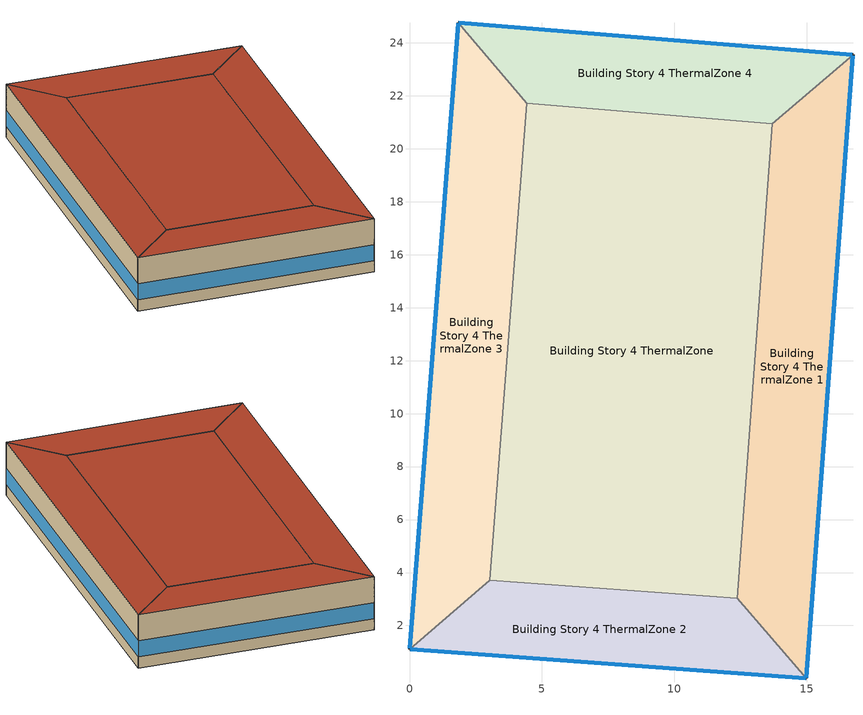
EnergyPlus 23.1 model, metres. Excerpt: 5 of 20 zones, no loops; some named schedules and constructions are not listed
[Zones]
Building Story 4 ThermalZone
 floor adiabatic (Typical Interior Ceiling): 13.71,20.95 12.38,3.03 3.03,3.72 4.44,21.72 z10.8
 wall adiabatic (Typical Interior Wall): 12.38,3.03 13.71,20.95 4.44,21.72 3.03,3.72 12.38,3.03 z10.8:14.4
 roof outside (Typical IEAD Roof - Highly Reflective R-25.64): 4.44,21.72 3.03,3.72 12.38,3.03 13.71,20.95 z14.4
Building Story 4 ThermalZone 1
 floor adiabatic (Typical Interior Ceiling): 16.75,23.54 14.99,0 12.38,3.03 13.71,20.95 z10.8
 wall outside (Typical Insulated Steel Framed Exterior Wall R-12.99): 14.99,0 16.75,23.54 z10.8:14.4
 wall adiabatic (Typical Interior Wall): 16.75,23.54 13.71,20.95 12.38,3.03 14.99,0 z10.8:14.4
 window (U 0.55 SHGC 0.25): 14.99,0.03 16.74,23.52 z11.56:12.64
 roof outside (Typical IEAD Roof - Highly Reflective R-25.64): 13.71,20.95 12.38,3.03 14.99,0 16.75,23.54 z14.4
Building Story 4 ThermalZone 2
 floor adiabatic (Typical Interior Floor): 14.99,0 0,1.11 3.03,3.72 12.38,3.03 z10.8
 wall outside (Typical Insulated Steel Framed Exterior Wall R-12.99): 0,1.11 14.99,0 z10.8:14.4
 wall adiabatic (Typical Interior Wall): 14.99,0 12.38,3.03 3.03,3.72 0,1.11 z10.8:14.4
 window (U 0.55 SHGC 0.25): 0.03,1.11 14.96,0 z11.56:12.65
 roof outside (Typical IEAD Roof - Highly Reflective R-25.64): 12.38,3.03 3.03,3.72 0,1.11 14.99,0 z14.4
Building Story 4 ThermalZone 3
 floor adiabatic (Typical Interior Floor): 0,1.11 1.84,24.77 4.44,21.72 3.03,3.72 z10.8
 wall outside (Typical Insulated Steel Framed Exterior Wall R-12.99): 1.84,24.77 0,1.11 z10.8:14.4
 wall adiabatic (Typical Interior Wall): 0,1.11 3.03,3.72 4.44,21.72 1.84,24.77 z10.8:14.4
 window (U 0.55 SHGC 0.25): 1.84,24.74 0,1.14 z11.56:12.64
 roof outside (Typical IEAD Roof - Highly Reflective R-25.64): 3.03,3.72 4.44,21.72 1.84,24.77 0,1.11 z14.4
Building Story 4 ThermalZone 4
 floor adiabatic (Typical Interior Floor): 1.84,24.77 16.75,23.54 13.71,20.95 4.44,21.72 z10.8
 wall outside (Typical Insulated Steel Framed Exterior Wall R-12.99): 16.75,23.54 1.84,24.77 z10.8:14.4
 wall adiabatic (Typical Interior Wall): 1.84,24.77 4.44,21.72 13.71,20.95 16.75,23.54 z10.8:14.4
 window (U 0.55 SHGC 0.25): 16.72,23.55 1.87,24.76 z11.56:12.65
 roof outside (Typical IEAD Roof - Highly Reflective R-25.64): 4.44,21.72 13.71,20.95 16.75,23.54 1.84,24.77 z14.4
[Schedule:Week:Daily]
SchoolSecondary BLDG_OCC_SCH_Offices Week Rule - Jan4-Jun27: SchoolSecondary BLDG_OCC_SCH_Offices Wknd Day, SchoolSecondary BLDG_OCC_SCH_Offices Wkdy|SmrDsn Day, SchoolSecondary BLDG_OCC_SCH_Offices Wkdy|SmrDsn Day, SchoolSecondary BLDG_OCC_SCH_Offices Wkdy|SmrDsn Day, SchoolSecondary BLDG_OCC_SCH_Offices Wkdy|SmrDsn Day, SchoolSecondary BLDG_OCC_SCH_Offices Wkdy|SmrDsn Day, SchoolSecondary BLDG_OCC_SCH_Offices Wknd Day, SchoolSecondary BLDG_OCC_SCH_Offices Default, SchoolSecondary BLDG_OCC_SCH_Offices Summer Design Day, SchoolSecondary BLDG_OCC_SCH_Offices Winter Design Day, SchoolSecondary BLDG_OCC_SCH_Offices Default, SchoolSecondary BLDG_OCC_SCH_Offices Default
SchoolSecondary BLDG_OCC_SCH_Offices Week Rule - Jun28-Jul4: SchoolSecondary BLDG_OCC_SCH_Offices Wknd Day, SchoolSecondary BLDG_OCC_SCH_Offices Wkdy|SmrDsn Day, SchoolSecondary BLDG_OCC_SCH_Offices Wkdy|SmrDsn Day, SchoolSecondary BLDG_OCC_SCH_Offices Wkdy|SmrDsn Day 1, SchoolSecondary BLDG_OCC_SCH_Offices Wkdy|SmrDsn Day 1, SchoolSecondary BLDG_OCC_SCH_Offices Wkdy|SmrDsn Day 1, SchoolSecondary BLDG_OCC_SCH_Offices Wknd Day 1, SchoolSecondary BLDG_OCC_SCH_Offices Default, SchoolSecondary BLDG_OCC_SCH_Offices Summer Design Day, SchoolSecondary BLDG_OCC_SCH_Offices Winter Design Day, SchoolSecondary BLDG_OCC_SCH_Offices Default, SchoolSecondary BLDG_OCC_SCH_Offices Default
SchoolSecondary BLDG_OCC_SCH_Offices Week Rule - Jul5-Aug29: SchoolSecondary BLDG_OCC_SCH_Offices Wknd Day 1, SchoolSecondary BLDG_OCC_SCH_Offices Wkdy|SmrDsn Day 1, SchoolSecondary BLDG_OCC_SCH_Offices Wkdy|SmrDsn Day 1, SchoolSecondary BLDG_OCC_SCH_Offices Wkdy|SmrDsn Day 1, SchoolSecondary BLDG_OCC_SCH_Offices Wkdy|SmrDsn Day 1, SchoolSecondary BLDG_OCC_SCH_Offices Wkdy|SmrDsn Day 1, SchoolSecondary BLDG_OCC_SCH_Offices Wknd Day 1, SchoolSecondary BLDG_OCC_SCH_Offices Default, SchoolSecondary BLDG_OCC_SCH_Offices Summer Design Day, SchoolSecondary BLDG_OCC_SCH_Offices Winter Design Day, SchoolSecondary BLDG_OCC_SCH_Offices Default, SchoolSecondary BLDG_OCC_SCH_Offices Default
SchoolSecondary BLDG_OCC_SCH_Offices Week Rule - Aug30-Sep5: SchoolSecondary BLDG_OCC_SCH_Offices Wknd Day 1, SchoolSecondary BLDG_OCC_SCH_Offices Wkdy|SmrDsn Day 1, SchoolSecondary BLDG_OCC_SCH_Offices Wkdy|SmrDsn Day 2, SchoolSecondary BLDG_OCC_SCH_Offices Wkdy|SmrDsn Day 2, SchoolSecondary BLDG_OCC_SCH_Offices Wkdy|SmrDsn Day 2, SchoolSecondary BLDG_OCC_SCH_Offices Wkdy|SmrDsn Day 2, SchoolSecondary BLDG_OCC_SCH_Offices Default, SchoolSecondary BLDG_OCC_SCH_Offices Default, SchoolSecondary BLDG_OCC_SCH_Offices Summer Design Day, SchoolSecondary BLDG_OCC_SCH_Offices Winter Design Day, SchoolSecondary BLDG_OCC_SCH_Offices Default, SchoolSecondary BLDG_OCC_SCH_Offices Default
SchoolSecondary BLDG_OCC_SCH_Offices Week Rule - Sep6-Dec31: SchoolSecondary BLDG_OCC_SCH_Offices Default, SchoolSecondary BLDG_OCC_SCH_Offices Wkdy|SmrDsn Day 2, SchoolSecondary BLDG_OCC_SCH_Offices Wkdy|SmrDsn Day 2, SchoolSecondary BLDG_OCC_SCH_Offices Wkdy|SmrDsn Day 2, SchoolSecondary BLDG_OCC_SCH_Offices Wkdy|SmrDsn Day 2, SchoolSecondary BLDG_OCC_SCH_Offices Wkdy|SmrDsn Day 2, SchoolSecondary BLDG_OCC_SCH_Offices Default, SchoolSecondary BLDG_OCC_SCH_Offices Default, SchoolSecondary BLDG_OCC_SCH_Offices Summer Design Day, SchoolSecondary BLDG_OCC_SCH_Offices Winter Design Day, SchoolSecondary BLDG_OCC_SCH_Offices Default, SchoolSecondary BLDG_OCC_SCH_Offices Default
Elevator Schedule 3 Week Rule - Jan1-Jan3: 66 space(s) Occ Sch Thursday 19, 66 space(s) Occ Sch Thursday 19, 66 space(s) Occ Sch Thursday 19, 66 space(s) Occ Sch Thursday 19, 66 space(s) Occ Sch Thursday 19, 66 space(s) Occ Sch Friday 19, 66 space(s) Occ Sch Saturday 3, 66 space(s) Occ Sch Default 3, 66 space(s) Occ Sch Summer Design Day 3, 66 space(s) Occ Sch Winter Design Day 3, 66 space(s) Occ Sch Default 3, 66 space(s) Occ Sch Default 3
Elevator Schedule 3 Week Rule - Jan4-Jun13: 66 space(s) Occ Sch Sunday 3, 66 space(s) Occ Sch Default 3, 66 space(s) Occ Sch Tuesday 19, 66 space(s) Occ Sch Wednesday 19, 66 space(s) Occ Sch Thursday 19, 66 space(s) Occ Sch Friday 19, 66 space(s) Occ Sch Saturday 3, 66 space(s) Occ Sch Default 3, 66 space(s) Occ Sch Summer Design Day 3, 66 space(s) Occ Sch Winter Design Day 3, 66 space(s) Occ Sch Default 3, 66 space(s) Occ Sch Default 3
Elevator Schedule 3 Week Rule - Jun14-Jun20: 66 space(s) Occ Sch Sunday 3, 66 space(s) Occ Sch Default 3, 66 space(s) Occ Sch Tuesday 18, 66 space(s) Occ Sch Wednesday 18, 66 space(s) Occ Sch Thursday 18, 66 space(s) Occ Sch Friday 18, 66 space(s) Occ Sch Saturday 3, 66 space(s) Occ Sch Default 3, 66 space(s) Occ Sch Summer Design Day 3, 66 space(s) Occ Sch Winter Design Day 3, 66 space(s) Occ Sch Default 3, 66 space(s) Occ Sch Default 3
Elevator Schedule 3 Week Rule - Jun21-Jun27: 66 space(s) Occ Sch Sunday 3, 66 space(s) Occ Sch Monday 16, 66 space(s) Occ Sch Tuesday 18, 66 space(s) Occ Sch Wednesday 18, 66 space(s) Occ Sch Thursday 18, 66 space(s) Occ Sch Friday 18, 66 space(s) Occ Sch Saturday 3, 66 space(s) Occ Sch Default 3, 66 space(s) Occ Sch Summer Design Day 3, 66 space(s) Occ Sch Winter Design Day 3, 66 space(s) Occ Sch Default 3, 66 space(s) Occ Sch Default 3
Elevator Schedule 3 Week Rule - Jun28-Jul4: 66 space(s) Occ Sch Sunday 3, 66 space(s) Occ Sch Monday 16, 66 space(s) Occ Sch Tuesday 18, 66 space(s) Occ Sch Wednesday 17, 66 space(s) Occ Sch Thursday 17, 66 space(s) Occ Sch Friday 17, 66 space(s) Occ Sch Saturday 3, 66 space(s) Occ Sch Default 3, 66 space(s) Occ Sch Summer Design Day 3, 66 space(s) Occ Sch Winter Design Day 3, 66 space(s) Occ Sch Default 3, 66 space(s) Occ Sch Default 3
Elevator Schedule 3 Week Rule - Jul5-Aug29: 66 space(s) Occ Sch Sunday 3, 66 space(s) Occ Sch Monday 15, 66 space(s) Occ Sch Tuesday 17, 66 space(s) Occ Sch Wednesday 17, 66 space(s) Occ Sch Thursday 17, 66 space(s) Occ Sch Friday 17, 66 space(s) Occ Sch Saturday 3, 66 space(s) Occ Sch Default 3, 66 space(s) Occ Sch Summer Design Day 3, 66 space(s) Occ Sch Winter Design Day 3, 66 space(s) Occ Sch Default 3, 66 space(s) Occ Sch Default 3
Elevator Schedule 3 Week Rule - Aug30-Sep5: 66 space(s) Occ Sch Sunday 3, 66 space(s) Occ Sch Monday 15, 66 space(s) Occ Sch Tuesday 16, 66 space(s) Occ Sch Wednesday 16, 66 space(s) Occ Sch Thursday 16, 66 space(s) Occ Sch Friday 16, 66 space(s) Occ Sch Saturday 3, 66 space(s) Occ Sch Default 3, 66 space(s) Occ Sch Summer Design Day 3, 66 space(s) Occ Sch Winter Design Day 3, 66 space(s) Occ Sch Default 3, 66 space(s) Occ Sch Default 3
Elevator Schedule 3 Week Rule - Sep6-Sep12: 66 space(s) Occ Sch Sunday 3, 66 space(s) Occ Sch Monday 14, 66 space(s) Occ Sch Tuesday 16, 66 space(s) Occ Sch Wednesday 16, 66 space(s) Occ Sch Thursday 16, 66 space(s) Occ Sch Friday 16, 66 space(s) Occ Sch Saturday 3, 66 space(s) Occ Sch Default 3, 66 space(s) Occ Sch Summer Design Day 3, 66 space(s) Occ Sch Winter Design Day 3, 66 space(s) Occ Sch Default 3, 66 space(s) Occ Sch Default 3
Elevator Schedule 3 Week Rule - Sep13-Sep19: 66 space(s) Occ Sch Sunday 3, 66 space(s) Occ Sch Monday 14, 66 space(s) Occ Sch Tuesday 16, 66 space(s) Occ Sch Wednesday 15, 66 space(s) Occ Sch Thursday 15, 66 space(s) Occ Sch Friday 15, 66 space(s) Occ Sch Saturday 3, 66 space(s) Occ Sch Default 3, 66 space(s) Occ Sch Summer Design Day 3, 66 space(s) Occ Sch Winter Design Day 3, 66 space(s) Occ Sch Default 3, 66 space(s) Occ Sch Default 3
Elevator Schedule 3 Week Rule - Sep20-Dec31: 66 space(s) Occ Sch Sunday 3, 66 space(s) Occ Sch Monday 13, 66 space(s) Occ Sch Tuesday 15, 66 space(s) Occ Sch Wednesday 15, 66 space(s) Occ Sch Thursday 15, 66 space(s) Occ Sch Friday 15, 66 space(s) Occ Sch Saturday 3, 66 space(s) Occ Sch Default 3, 66 space(s) Occ Sch Summer Design Day 3, 66 space(s) Occ Sch Winter Design Day 3, 66 space(s) Occ Sch Default 3, 66 space(s) Occ Sch Default 3
Elevator Schedule 1 Week Rule - Jan1-Jan3: 66 space(s) Occ Sch Thursday 9, 66 space(s) Occ Sch Thursday 9, 66 space(s) Occ Sch Thursday 9, 66 space(s) Occ Sch Thursday 9, 66 space(s) Occ Sch Thursday 9, 66 space(s) Occ Sch Friday 9, 66 space(s) Occ Sch Saturday 1, 66 space(s) Occ Sch Default 1, 66 space(s) Occ Sch Summer Design Day 1, 66 space(s) Occ Sch Winter Design Day 1, 66 space(s) Occ Sch Default 1, 66 space(s) Occ Sch Default 1
Elevator Schedule 1 Week Rule - Jan4-Jun13: 66 space(s) Occ Sch Sunday 1, 66 space(s) Occ Sch Default 1, 66 space(s) Occ Sch Tuesday 9, 66 space(s) Occ Sch Wednesday 9, 66 space(s) Occ Sch Thursday 9, 66 space(s) Occ Sch Friday 9, 66 space(s) Occ Sch Saturday 1, 66 space(s) Occ Sch Default 1, 66 space(s) Occ Sch Summer Design Day 1, 66 space(s) Occ Sch Winter Design Day 1, 66 space(s) Occ Sch Default 1, 66 space(s) Occ Sch Default 1
Elevator Schedule 1 Week Rule - Jun14-Jun20: 66 space(s) Occ Sch Sunday 1, 66 space(s) Occ Sch Default 1, 66 space(s) Occ Sch Tuesday 8, 66 space(s) Occ Sch Wednesday 8, 66 space(s) Occ Sch Thursday 8, 66 space(s) Occ Sch Friday 8, 66 space(s) Occ Sch Saturday 1, 66 space(s) Occ Sch Default 1, 66 space(s) Occ Sch Summer Design Day 1, 66 space(s) Occ Sch Winter Design Day 1, 66 space(s) Occ Sch Default 1, 66 space(s) Occ Sch Default 1
Elevator Schedule 1 Week Rule - Jun21-Jun27: 66 space(s) Occ Sch Sunday 1, 66 space(s) Occ Sch Monday 8, 66 space(s) Occ Sch Tuesday 8, 66 space(s) Occ Sch Wednesday 8, 66 space(s) Occ Sch Thursday 8, 66 space(s) Occ Sch Friday 8, 66 space(s) Occ Sch Saturday 1, 66 space(s) Occ Sch Default 1, 66 space(s) Occ Sch Summer Design Day 1, 66 space(s) Occ Sch Winter Design Day 1, 66 space(s) Occ Sch Default 1, 66 space(s) Occ Sch Default 1
Elevator Schedule 1 Week Rule - Jun28-Jul4: 66 space(s) Occ Sch Sunday 1, 66 space(s) Occ Sch Monday 8, 66 space(s) Occ Sch Tuesday 8, 66 space(s) Occ Sch Wednesday 7, 66 space(s) Occ Sch Thursday 7, 66 space(s) Occ Sch Friday 7, 66 space(s) Occ Sch Saturday 1, 66 space(s) Occ Sch Default 1, 66 space(s) Occ Sch Summer Design Day 1, 66 space(s) Occ Sch Winter Design Day 1, 66 space(s) Occ Sch Default 1, 66 space(s) Occ Sch Default 1
Elevator Schedule 1 Week Rule - Jul5-Aug29: 66 space(s) Occ Sch Sunday 1, 66 space(s) Occ Sch Monday 7, 66 space(s) Occ Sch Tuesday 7, 66 space(s) Occ Sch Wednesday 7, 66 space(s) Occ Sch Thursday 7, 66 space(s) Occ Sch Friday 7, 66 space(s) Occ Sch Saturday 1, 66 space(s) Occ Sch Default 1, 66 space(s) Occ Sch Summer Design Day 1, 66 space(s) Occ Sch Winter Design Day 1, 66 space(s) Occ Sch Default 1, 66 space(s) Occ Sch Default 1
Elevator Schedule 1 Week Rule - Aug30-Sep5: 66 space(s) Occ Sch Sunday 1, 66 space(s) Occ Sch Monday 7, 66 space(s) Occ Sch Tuesday 6, 66 space(s) Occ Sch Wednesday 6, 66 space(s) Occ Sch Thursday 6, 66 space(s) Occ Sch Friday 6, 66 space(s) Occ Sch Saturday 1, 66 space(s) Occ Sch Default 1, 66 space(s) Occ Sch Summer Design Day 1, 66 space(s) Occ Sch Winter Design Day 1, 66 space(s) Occ Sch Default 1, 66 space(s) Occ Sch Default 1
Elevator Schedule 1 Week Rule - Sep6-Sep12: 66 space(s) Occ Sch Sunday 1, 66 space(s) Occ Sch Monday 6, 66 space(s) Occ Sch Tuesday 6, 66 space(s) Occ Sch Wednesday 6, 66 space(s) Occ Sch Thursday 6, 66 space(s) Occ Sch Friday 6, 66 space(s) Occ Sch Saturday 1, 66 space(s) Occ Sch Default 1, 66 space(s) Occ Sch Summer Design Day 1, 66 space(s) Occ Sch Winter Design Day 1, 66 space(s) Occ Sch Default 1, 66 space(s) Occ Sch Default 1
Elevator Schedule 1 Week Rule - Sep13-Sep19: 66 space(s) Occ Sch Sunday 1, 66 space(s) Occ Sch Monday 6, 66 space(s) Occ Sch Tuesday 6, 66 space(s) Occ Sch Wednesday 5, 66 space(s) Occ Sch Thursday 5, 66 space(s) Occ Sch Friday 5, 66 space(s) Occ Sch Saturday 1, 66 space(s) Occ Sch Default 1, 66 space(s) Occ Sch Summer Design Day 1, 66 space(s) Occ Sch Winter Design Day 1, 66 space(s) Occ Sch Default 1, 66 space(s) Occ Sch Default 1
Elevator Schedule 1 Week Rule - Sep20-Dec31: 66 space(s) Occ Sch Sunday 1, 66 space(s) Occ Sch Monday 5, 66 space(s) Occ Sch Tuesday 5, 66 space(s) Occ Sch Wednesday 5, 66 space(s) Occ Sch Thursday 5, 66 space(s) Occ Sch Friday 5, 66 space(s) Occ Sch Saturday 1, 66 space(s) Occ Sch Default 1, 66 space(s) Occ Sch Summer Design Day 1, 66 space(s) Occ Sch Winter Design Day 1, 66 space(s) Occ Sch Default 1, 66 space(s) Occ Sch Default 1
Elevator Schedule 2 Week Rule - Jan1-Jan3: 66 space(s) Occ Sch Thursday 14, 66 space(s) Occ Sch Thursday 14, 66 space(s) Occ Sch Thursday 14, 66 space(s) Occ Sch Thursday 14, 66 space(s) Occ Sch Thursday 14, 66 space(s) Occ Sch Friday 14, 66 space(s) Occ Sch Saturday 2, 66 space(s) Occ Sch Default 2, 66 space(s) Occ Sch Summer Design Day 2, 66 space(s) Occ Sch Winter Design Day 2, 66 space(s) Occ Sch Default 2, 66 space(s) Occ Sch Default 2
Elevator Schedule 2 Week Rule - Jan4-Jun13: 66 space(s) Occ Sch Sunday 2, 66 space(s) Occ Sch Default 2, 66 space(s) Occ Sch Tuesday 14, 66 space(s) Occ Sch Wednesday 14, 66 space(s) Occ Sch Thursday 14, 66 space(s) Occ Sch Friday 14, 66 space(s) Occ Sch Saturday 2, 66 space(s) Occ Sch Default 2, 66 space(s) Occ Sch Summer Design Day 2, 66 space(s) Occ Sch Winter Design Day 2, 66 space(s) Occ Sch Default 2, 66 space(s) Occ Sch Default 2
Elevator Schedule 2 Week Rule - Jun14-Jun20: 66 space(s) Occ Sch Sunday 2, 66 space(s) Occ Sch Default 2, 66 space(s) Occ Sch Tuesday 13, 66 space(s) Occ Sch Wednesday 13, 66 space(s) Occ Sch Thursday 13, 66 space(s) Occ Sch Friday 13, 66 space(s) Occ Sch Saturday 2, 66 space(s) Occ Sch Default 2, 66 space(s) Occ Sch Summer Design Day 2, 66 space(s) Occ Sch Winter Design Day 2, 66 space(s) Occ Sch Default 2, 66 space(s) Occ Sch Default 2
Elevator Schedule 2 Week Rule - Jun21-Jun27: 66 space(s) Occ Sch Sunday 2, 66 space(s) Occ Sch Monday 12, 66 space(s) Occ Sch Tuesday 13, 66 space(s) Occ Sch Wednesday 13, 66 space(s) Occ Sch Thursday 13, 66 space(s) Occ Sch Friday 13, 66 space(s) Occ Sch Saturday 2, 66 space(s) Occ Sch Default 2, 66 space(s) Occ Sch Summer Design Day 2, 66 space(s) Occ Sch Winter Design Day 2, 66 space(s) Occ Sch Default 2, 66 space(s) Occ Sch Default 2
Elevator Schedule 2 Week Rule - Jun28-Jul4: 66 space(s) Occ Sch Sunday 2, 66 space(s) Occ Sch Monday 12, 66 space(s) Occ Sch Tuesday 13, 66 space(s) Occ Sch Wednesday 12, 66 space(s) Occ Sch Thursday 12, 66 space(s) Occ Sch Friday 12, 66 space(s) Occ Sch Saturday 2, 66 space(s) Occ Sch Default 2, 66 space(s) Occ Sch Summer Design Day 2, 66 space(s) Occ Sch Winter Design Day 2, 66 space(s) Occ Sch Default 2, 66 space(s) Occ Sch Default 2
Elevator Schedule 2 Week Rule - Jul5-Aug29: 66 space(s) Occ Sch Sunday 2, 66 space(s) Occ Sch Monday 11, 66 space(s) Occ Sch Tuesday 12, 66 space(s) Occ Sch Wednesday 12, 66 space(s) Occ Sch Thursday 12, 66 space(s) Occ Sch Friday 12, 66 space(s) Occ Sch Saturday 2, 66 space(s) Occ Sch Default 2, 66 space(s) Occ Sch Summer Design Day 2, 66 space(s) Occ Sch Winter Design Day 2, 66 space(s) Occ Sch Default 2, 66 space(s) Occ Sch Default 2
Elevator Schedule 2 Week Rule - Aug30-Sep5: 66 space(s) Occ Sch Sunday 2, 66 space(s) Occ Sch Monday 11, 66 space(s) Occ Sch Tuesday 11, 66 space(s) Occ Sch Wednesday 11, 66 space(s) Occ Sch Thursday 11, 66 space(s) Occ Sch Friday 11, 66 space(s) Occ Sch Saturday 2, 66 space(s) Occ Sch Default 2, 66 space(s) Occ Sch Summer Design Day 2, 66 space(s) Occ Sch Winter Design Day 2, 66 space(s) Occ Sch Default 2, 66 space(s) Occ Sch Default 2
Elevator Schedule 2 Week Rule - Sep6-Sep12: 66 space(s) Occ Sch Sunday 2, 66 space(s) Occ Sch Monday 10, 66 space(s) Occ Sch Tuesday 11, 66 space(s) Occ Sch Wednesday 11, 66 space(s) Occ Sch Thursday 11, 66 space(s) Occ Sch Friday 11, 66 space(s) Occ Sch Saturday 2, 66 space(s) Occ Sch Default 2, 66 space(s) Occ Sch Summer Design Day 2, 66 space(s) Occ Sch Winter Design Day 2, 66 space(s) Occ Sch Default 2, 66 space(s) Occ Sch Default 2
Elevator Schedule 2 Week Rule - Sep13-Sep19: 66 space(s) Occ Sch Sunday 2, 66 space(s) Occ Sch Monday 10, 66 space(s) Occ Sch Tuesday 11, 66 space(s) Occ Sch Wednesday 10, 66 space(s) Occ Sch Thursday 10, 66 space(s) Occ Sch Friday 10, 66 space(s) Occ Sch Saturday 2, 66 space(s) Occ Sch Default 2, 66 space(s) Occ Sch Summer Design Day 2, 66 space(s) Occ Sch Winter Design Day 2, 66 space(s) Occ Sch Default 2, 66 space(s) Occ Sch Default 2
Elevator Schedule 2 Week Rule - Sep20-Dec31: 66 space(s) Occ Sch Sunday 2, 66 space(s) Occ Sch Monday 9, 66 space(s) Occ Sch Tuesday 10, 66 space(s) Occ Sch Wednesday 10, 66 space(s) Occ Sch Thursday 10, 66 space(s) Occ Sch Friday 10, 66 space(s) Occ Sch Saturday 2, 66 space(s) Occ Sch Default 2, 66 space(s) Occ Sch Summer Design Day 2, 66 space(s) Occ Sch Winter Design Day 2, 66 space(s) Occ Sch Default 2, 66 space(s) Occ Sch Default 2
DataCenter_EQUIP_SCH Week Rule - Jan1-Jan31: DataCenter_EQUIP_SCH Wknd|Wkdy|Hol Day, DataCenter_EQUIP_SCH Wknd|Wkdy|Hol Day, DataCenter_EQUIP_SCH Wknd|Wkdy|Hol Day, DataCenter_EQUIP_SCH Wknd|Wkdy|Hol Day, DataCenter_EQUIP_SCH Wknd|Wkdy|Hol Day, DataCenter_EQUIP_SCH Wknd|Wkdy|Hol Day, DataCenter_EQUIP_SCH Wknd|Wkdy|Hol Day, Schedule Day 3, DataCenter_EQUIP_SCH Summer Design Day, DataCenter_EQUIP_SCH Winter Design Day 11, Schedule Day 3, Schedule Day 3
DataCenter_EQUIP_SCH Week Rule - Feb1-Feb28: DataCenter_EQUIP_SCH Wknd|Wkdy|Hol Day 1, DataCenter_EQUIP_SCH Wknd|Wkdy|Hol Day 1, DataCenter_EQUIP_SCH Wknd|Wkdy|Hol Day 1, DataCenter_EQUIP_SCH Wknd|Wkdy|Hol Day 1, DataCenter_EQUIP_SCH Wknd|Wkdy|Hol Day 1, DataCenter_EQUIP_SCH Wknd|Wkdy|Hol Day 1, DataCenter_EQUIP_SCH Wknd|Wkdy|Hol Day 1, Schedule Day 3, DataCenter_EQUIP_SCH Summer Design Day, DataCenter_EQUIP_SCH Winter Design Day 11, Schedule Day 3, Schedule Day 3
DataCenter_EQUIP_SCH Week Rule - Mar1-Mar28: DataCenter_EQUIP_SCH Wknd|Wkdy|Hol Day 2, DataCenter_EQUIP_SCH Wknd|Wkdy|Hol Day 2, DataCenter_EQUIP_SCH Wknd|Wkdy|Hol Day 2, DataCenter_EQUIP_SCH Wknd|Wkdy|Hol Day 2, DataCenter_EQUIP_SCH Wknd|Wkdy|Hol Day 2, DataCenter_EQUIP_SCH Wknd|Wkdy|Hol Day 2, DataCenter_EQUIP_SCH Wknd|Wkdy|Hol Day 2, Schedule Day 3, DataCenter_EQUIP_SCH Summer Design Day, DataCenter_EQUIP_SCH Winter Design Day 11, Schedule Day 3, Schedule Day 3
DataCenter_EQUIP_SCH Week Rule - Mar29-Apr4: DataCenter_EQUIP_SCH Wknd|Wkdy|Hol Day 2, DataCenter_EQUIP_SCH Wknd|Wkdy|Hol Day 2, DataCenter_EQUIP_SCH Wknd|Wkdy|Hol Day 2, DataCenter_EQUIP_SCH Wknd|Wkdy|Hol Day 3, DataCenter_EQUIP_SCH Wknd|Wkdy|Hol Day 3, DataCenter_EQUIP_SCH Wknd|Wkdy|Hol Day 3, DataCenter_EQUIP_SCH Wknd|Wkdy|Hol Day 3, Schedule Day 3, DataCenter_EQUIP_SCH Summer Design Day, DataCenter_EQUIP_SCH Winter Design Day 11, Schedule Day 3, Schedule Day 3
DataCenter_EQUIP_SCH Week Rule - Apr5-Apr25: DataCenter_EQUIP_SCH Wknd|Wkdy|Hol Day 3, DataCenter_EQUIP_SCH Wknd|Wkdy|Hol Day 3, DataCenter_EQUIP_SCH Wknd|Wkdy|Hol Day 3, DataCenter_EQUIP_SCH Wknd|Wkdy|Hol Day 3, DataCenter_EQUIP_SCH Wknd|Wkdy|Hol Day 3, DataCenter_EQUIP_SCH Wknd|Wkdy|Hol Day 3, DataCenter_EQUIP_SCH Wknd|Wkdy|Hol Day 3, Schedule Day 3, DataCenter_EQUIP_SCH Summer Design Day, DataCenter_EQUIP_SCH Winter Design Day 11, Schedule Day 3, Schedule Day 3
DataCenter_EQUIP_SCH Week Rule - Apr26-May2: DataCenter_EQUIP_SCH Wknd|Wkdy|Hol Day 3, DataCenter_EQUIP_SCH Wknd|Wkdy|Hol Day 3, DataCenter_EQUIP_SCH Wknd|Wkdy|Hol Day 3, DataCenter_EQUIP_SCH Wknd|Wkdy|Hol Day 3, DataCenter_EQUIP_SCH Wknd|Wkdy|Hol Day 3, DataCenter_EQUIP_SCH Wknd|Wkdy|Hol Day 4, DataCenter_EQUIP_SCH Wknd|Wkdy|Hol Day 4, Schedule Day 3, DataCenter_EQUIP_SCH Summer Design Day, DataCenter_EQUIP_SCH Winter Design Day 11, Schedule Day 3, Schedule Day 3
DataCenter_EQUIP_SCH Week Rule - May3-May30: DataCenter_EQUIP_SCH Wknd|Wkdy|Hol Day 4, DataCenter_EQUIP_SCH Wknd|Wkdy|Hol Day 4, DataCenter_EQUIP_SCH Wknd|Wkdy|Hol Day 4, DataCenter_EQUIP_SCH Wknd|Wkdy|Hol Day 4, DataCenter_EQUIP_SCH Wknd|Wkdy|Hol Day 4, DataCenter_EQUIP_SCH Wknd|Wkdy|Hol Day 4, DataCenter_EQUIP_SCH Wknd|Wkdy|Hol Day 4, Schedule Day 3, DataCenter_EQUIP_SCH Summer Design Day, DataCenter_EQUIP_SCH Winter Design Day 11, Schedule Day 3, Schedule Day 3
DataCenter_EQUIP_SCH Week Rule - May31-Jun6: DataCenter_EQUIP_SCH Wknd|Wkdy|Hol Day 4, DataCenter_EQUIP_SCH Wknd|Wkdy|Hol Day 5, DataCenter_EQUIP_SCH Wknd|Wkdy|Hol Day 5, DataCenter_EQUIP_SCH Wknd|Wkdy|Hol Day 5, DataCenter_EQUIP_SCH Wknd|Wkdy|Hol Day 5, DataCenter_EQUIP_SCH Wknd|Wkdy|Hol Day 5, DataCenter_EQUIP_SCH Wknd|Wkdy|Hol Day 5, Schedule Day 3, DataCenter_EQUIP_SCH Summer Design Day, DataCenter_EQUIP_SCH Winter Design Day 11, Schedule Day 3, Schedule Day 3
DataCenter_EQUIP_SCH Week Rule - Jun7-Jun27: DataCenter_EQUIP_SCH Wknd|Wkdy|Hol Day 5, DataCenter_EQUIP_SCH Wknd|Wkdy|Hol Day 5, DataCenter_EQUIP_SCH Wknd|Wkdy|Hol Day 5, DataCenter_EQUIP_SCH Wknd|Wkdy|Hol Day 5, DataCenter_EQUIP_SCH Wknd|Wkdy|Hol Day 5, DataCenter_EQUIP_SCH Wknd|Wkdy|Hol Day 5, DataCenter_EQUIP_SCH Wknd|Wkdy|Hol Day 5, Schedule Day 3, DataCenter_EQUIP_SCH Summer Design Day, DataCenter_EQUIP_SCH Winter Design Day 11, Schedule Day 3, Schedule Day 3
DataCenter_EQUIP_SCH Week Rule - Jun28-Jul4: DataCenter_EQUIP_SCH Wknd|Wkdy|Hol Day 5, DataCenter_EQUIP_SCH Wknd|Wkdy|Hol Day 5, DataCenter_EQUIP_SCH Wknd|Wkdy|Hol Day 5, DataCenter_EQUIP_SCH Wknd|Wkdy|Hol Day 6, DataCenter_EQUIP_SCH Wknd|Wkdy|Hol Day 6, DataCenter_EQUIP_SCH Wknd|Wkdy|Hol Day 6, DataCenter_EQUIP_SCH Wknd|Wkdy|Hol Day 6, Schedule Day 3, DataCenter_EQUIP_SCH Summer Design Day, DataCenter_EQUIP_SCH Winter Design Day 11, Schedule Day 3, Schedule Day 3
DataCenter_EQUIP_SCH Week Rule - Jul5-Jul25: DataCenter_EQUIP_SCH Wknd|Wkdy|Hol Day 6, DataCenter_EQUIP_SCH Wknd|Wkdy|Hol Day 6, DataCenter_EQUIP_SCH Wknd|Wkdy|Hol Day 6, DataCenter_EQUIP_SCH Wknd|Wkdy|Hol Day 6, DataCenter_EQUIP_SCH Wknd|Wkdy|Hol Day 6, DataCenter_EQUIP_SCH Wknd|Wkdy|Hol Day 6, DataCenter_EQUIP_SCH Wknd|Wkdy|Hol Day 6, Schedule Day 3, DataCenter_EQUIP_SCH Summer Design Day, DataCenter_EQUIP_SCH Winter Design Day 11, Schedule Day 3, Schedule Day 3
DataCenter_EQUIP_SCH Week Rule - Jul26-Aug1: DataCenter_EQUIP_SCH Wknd|Wkdy|Hol Day 6, DataCenter_EQUIP_SCH Wknd|Wkdy|Hol Day 6, DataCenter_EQUIP_SCH Wknd|Wkdy|Hol Day 6, DataCenter_EQUIP_SCH Wknd|Wkdy|Hol Day 6, DataCenter_EQUIP_SCH Wknd|Wkdy|Hol Day 6, DataCenter_EQUIP_SCH Wknd|Wkdy|Hol Day 6, DataCenter_EQUIP_SCH Wknd|Wkdy|Hol Day 7, Schedule Day 3, DataCenter_EQUIP_SCH Summer Design Day, DataCenter_EQUIP_SCH Winter Design Day 11, Schedule Day 3, Schedule Day 3
DataCenter_EQUIP_SCH Week Rule - Aug2-Aug29: DataCenter_EQUIP_SCH Wknd|Wkdy|Hol Day 7, DataCenter_EQUIP_SCH Wknd|Wkdy|Hol Day 7, DataCenter_EQUIP_SCH Wknd|Wkdy|Hol Day 7, DataCenter_EQUIP_SCH Wknd|Wkdy|Hol Day 7, DataCenter_EQUIP_SCH Wknd|Wkdy|Hol Day 7, DataCenter_EQUIP_SCH Wknd|Wkdy|Hol Day 7, DataCenter_EQUIP_SCH Wknd|Wkdy|Hol Day 7, Schedule Day 3, DataCenter_EQUIP_SCH Summer Design Day, DataCenter_EQUIP_SCH Winter Design Day 11, Schedule Day 3, Schedule Day 3
DataCenter_EQUIP_SCH Week Rule - Aug30-Sep5: DataCenter_EQUIP_SCH Wknd|Wkdy|Hol Day 7, DataCenter_EQUIP_SCH Wknd|Wkdy|Hol Day 7, DataCenter_EQUIP_SCH Wknd|Wkdy|Hol Day 8, DataCenter_EQUIP_SCH Wknd|Wkdy|Hol Day 8, DataCenter_EQUIP_SCH Wknd|Wkdy|Hol Day 8, DataCenter_EQUIP_SCH Wknd|Wkdy|Hol Day 8, DataCenter_EQUIP_SCH Wknd|Wkdy|Hol Day 8, Schedule Day 3, DataCenter_EQUIP_SCH Summer Design Day, DataCenter_EQUIP_SCH Winter Design Day 11, Schedule Day 3, Schedule Day 3
DataCenter_EQUIP_SCH Week Rule - Sep6-Sep26: DataCenter_EQUIP_SCH Wknd|Wkdy|Hol Day 8, DataCenter_EQUIP_SCH Wknd|Wkdy|Hol Day 8, DataCenter_EQUIP_SCH Wknd|Wkdy|Hol Day 8, DataCenter_EQUIP_SCH Wknd|Wkdy|Hol Day 8, DataCenter_EQUIP_SCH Wknd|Wkdy|Hol Day 8, DataCenter_EQUIP_SCH Wknd|Wkdy|Hol Day 8, DataCenter_EQUIP_SCH Wknd|Wkdy|Hol Day 8, Schedule Day 3, DataCenter_EQUIP_SCH Summer Design Day, DataCenter_EQUIP_SCH Winter Design Day 11, Schedule Day 3, Schedule Day 3
DataCenter_EQUIP_SCH Week Rule - Sep27-Oct3: DataCenter_EQUIP_SCH Wknd|Wkdy|Hol Day 8, DataCenter_EQUIP_SCH Wknd|Wkdy|Hol Day 8, DataCenter_EQUIP_SCH Wknd|Wkdy|Hol Day 8, DataCenter_EQUIP_SCH Wknd|Wkdy|Hol Day 8, DataCenter_EQUIP_SCH Wknd|Wkdy|Hol Day 9, DataCenter_EQUIP_SCH Wknd|Wkdy|Hol Day 9, DataCenter_EQUIP_SCH Wknd|Wkdy|Hol Day 9, Schedule Day 3, DataCenter_EQUIP_SCH Summer Design Day, DataCenter_EQUIP_SCH Winter Design Day 11, Schedule Day 3, Schedule Day 3
DataCenter_EQUIP_SCH Week Rule - Oct4-Oct31: DataCenter_EQUIP_SCH Wknd|Wkdy|Hol Day 9, DataCenter_EQUIP_SCH Wknd|Wkdy|Hol Day 9, DataCenter_EQUIP_SCH Wknd|Wkdy|Hol Day 9, DataCenter_EQUIP_SCH Wknd|Wkdy|Hol Day 9, DataCenter_EQUIP_SCH Wknd|Wkdy|Hol Day 9, DataCenter_EQUIP_SCH Wknd|Wkdy|Hol Day 9, DataCenter_EQUIP_SCH Wknd|Wkdy|Hol Day 9, Schedule Day 3, DataCenter_EQUIP_SCH Summer Design Day, DataCenter_EQUIP_SCH Winter Design Day 11, Schedule Day 3, Schedule Day 3
DataCenter_EQUIP_SCH Week Rule - Nov1-Nov28: DataCenter_EQUIP_SCH Wknd|Wkdy|Hol Day 10, DataCenter_EQUIP_SCH Wknd|Wkdy|Hol Day 10, DataCenter_EQUIP_SCH Wknd|Wkdy|Hol Day 10, DataCenter_EQUIP_SCH Wknd|Wkdy|Hol Day 10, DataCenter_EQUIP_SCH Wknd|Wkdy|Hol Day 10, DataCenter_EQUIP_SCH Wknd|Wkdy|Hol Day 10, DataCenter_EQUIP_SCH Wknd|Wkdy|Hol Day 10, Schedule Day 3, DataCenter_EQUIP_SCH Summer Design Day, DataCenter_EQUIP_SCH Winter Design Day 11, Schedule Day 3, Schedule Day 3
DataCenter_EQUIP_SCH Week Rule - Nov29-Dec5: DataCenter_EQUIP_SCH Wknd|Wkdy|Hol Day 10, DataCenter_EQUIP_SCH Wknd|Wkdy|Hol Day 10, DataCenter_EQUIP_SCH Wknd|Wkdy|Hol Day 11, DataCenter_EQUIP_SCH Wknd|Wkdy|Hol Day 11, DataCenter_EQUIP_SCH Wknd|Wkdy|Hol Day 11, DataCenter_EQUIP_SCH Wknd|Wkdy|Hol Day 11, DataCenter_EQUIP_SCH Wknd|Wkdy|Hol Day 11, Schedule Day 3, DataCenter_EQUIP_SCH Summer Design Day, DataCenter_EQUIP_SCH Winter Design Day 11, Schedule Day 3, Schedule Day 3
DataCenter_EQUIP_SCH Week Rule - Dec6-Dec31: DataCenter_EQUIP_SCH Wknd|Wkdy|Hol Day 11, DataCenter_EQUIP_SCH Wknd|Wkdy|Hol Day 11, DataCenter_EQUIP_SCH Wknd|Wkdy|Hol Day 11, DataCenter_EQUIP_SCH Wknd|Wkdy|Hol Day 11, DataCenter_EQUIP_SCH Wknd|Wkdy|Hol Day 11, DataCenter_EQUIP_SCH Wknd|Wkdy|Hol Day 11, DataCenter_EQUIP_SCH Wknd|Wkdy|Hol Day 11, Schedule Day 3, DataCenter_EQUIP_SCH Summer Design Day, DataCenter_EQUIP_SCH Winter Design Day 11, Schedule Day 3, Schedule Day 3
SchoolSecondary BLDG_EQUIP_SCH_2013 Week Rule - Jan1-Jan3: SchoolSecondary BLDG_EQUIP_SCH_2013 Wkdy Day, SchoolSecondary BLDG_EQUIP_SCH_2013 Wkdy Day, SchoolSecondary BLDG_EQUIP_SCH_2013 Wkdy Day, SchoolSecondary BLDG_EQUIP_SCH_2013 Wkdy Day, SchoolSecondary BLDG_EQUIP_SCH_2013 Wkdy Day, SchoolSecondary BLDG_EQUIP_SCH_2013 Wkdy Day, SchoolSecondary BLDG_EQUIP_SCH_2013 Default|Wknd Day, SchoolSecondary BLDG_EQUIP_SCH_2013 Default, SchoolSecondary BLDG_EQUIP_SCH_2013 Summer Design Day, SchoolSecondary BLDG_EQUIP_SCH_2013 Winter Design Day 2, SchoolSecondary BLDG_EQUIP_SCH_2013 Default, SchoolSecondary BLDG_EQUIP_SCH_2013 Default
SchoolSecondary BLDG_EQUIP_SCH_2013 Week Rule - Jan4-Jun27: SchoolSecondary BLDG_EQUIP_SCH_2013 Default|Wknd Day, SchoolSecondary BLDG_EQUIP_SCH_2013 Wkdy Day, SchoolSecondary BLDG_EQUIP_SCH_2013 Wkdy Day, SchoolSecondary BLDG_EQUIP_SCH_2013 Wkdy Day, SchoolSecondary BLDG_EQUIP_SCH_2013 Wkdy Day, SchoolSecondary BLDG_EQUIP_SCH_2013 Wkdy Day, SchoolSecondary BLDG_EQUIP_SCH_2013 Default|Wknd Day, SchoolSecondary BLDG_EQUIP_SCH_2013 Default, SchoolSecondary BLDG_EQUIP_SCH_2013 Summer Design Day, SchoolSecondary BLDG_EQUIP_SCH_2013 Winter Design Day 2, SchoolSecondary BLDG_EQUIP_SCH_2013 Default, SchoolSecondary BLDG_EQUIP_SCH_2013 Default
SchoolSecondary BLDG_EQUIP_SCH_2013 Week Rule - Jun28-Jul4: SchoolSecondary BLDG_EQUIP_SCH_2013 Default|Wknd Day, SchoolSecondary BLDG_EQUIP_SCH_2013 Wkdy Day, SchoolSecondary BLDG_EQUIP_SCH_2013 Wkdy Day, SchoolSecondary BLDG_EQUIP_SCH_2013 Wkdy Day 1, SchoolSecondary BLDG_EQUIP_SCH_2013 Wkdy Day 1, SchoolSecondary BLDG_EQUIP_SCH_2013 Wkdy Day 1, SchoolSecondary BLDG_EQUIP_SCH_2013 Default|Wknd Day 1, SchoolSecondary BLDG_EQUIP_SCH_2013 Default, SchoolSecondary BLDG_EQUIP_SCH_2013 Summer Design Day, SchoolSecondary BLDG_EQUIP_SCH_2013 Winter Design Day 2, SchoolSecondary BLDG_EQUIP_SCH_2013 Default, SchoolSecondary BLDG_EQUIP_SCH_2013 Default
SchoolSecondary BLDG_EQUIP_SCH_2013 Week Rule - Jul5-Aug29: SchoolSecondary BLDG_EQUIP_SCH_2013 Default|Wknd Day 1, SchoolSecondary BLDG_EQUIP_SCH_2013 Wkdy Day 1, SchoolSecondary BLDG_EQUIP_SCH_2013 Wkdy Day 1, SchoolSecondary BLDG_EQUIP_SCH_2013 Wkdy Day 1, SchoolSecondary BLDG_EQUIP_SCH_2013 Wkdy Day 1, SchoolSecondary BLDG_EQUIP_SCH_2013 Wkdy Day 1, SchoolSecondary BLDG_EQUIP_SCH_2013 Default|Wknd Day 1, SchoolSecondary BLDG_EQUIP_SCH_2013 Default, SchoolSecondary BLDG_EQUIP_SCH_2013 Summer Design Day, SchoolSecondary BLDG_EQUIP_SCH_2013 Winter Design Day 2, SchoolSecondary BLDG_EQUIP_SCH_2013 Default, SchoolSecondary BLDG_EQUIP_SCH_2013 Default
SchoolSecondary BLDG_EQUIP_SCH_2013 Week Rule - Aug30-Sep5: SchoolSecondary BLDG_EQUIP_SCH_2013 Default|Wknd Day 1, SchoolSecondary BLDG_EQUIP_SCH_2013 Wkdy Day 1, SchoolSecondary BLDG_EQUIP_SCH_2013 Wkdy Day 2, SchoolSecondary BLDG_EQUIP_SCH_2013 Wkdy Day 2, SchoolSecondary BLDG_EQUIP_SCH_2013 Wkdy Day 2, SchoolSecondary BLDG_EQUIP_SCH_2013 Wkdy Day 2, SchoolSecondary BLDG_EQUIP_SCH_2013 Default|Wknd Day 2, SchoolSecondary BLDG_EQUIP_SCH_2013 Default, SchoolSecondary BLDG_EQUIP_SCH_2013 Summer Design Day, SchoolSecondary BLDG_EQUIP_SCH_2013 Winter Design Day 2, SchoolSecondary BLDG_EQUIP_SCH_2013 Default, SchoolSecondary BLDG_EQUIP_SCH_2013 Default
SchoolSecondary BLDG_EQUIP_SCH_2013 Week Rule - Sep6-Dec31: SchoolSecondary BLDG_EQUIP_SCH_2013 Default|Wknd Day 2, SchoolSecondary BLDG_EQUIP_SCH_2013 Wkdy Day 2, SchoolSecondary BLDG_EQUIP_SCH_2013 Wkdy Day 2, SchoolSecondary BLDG_EQUIP_SCH_2013 Wkdy Day 2, SchoolSecondary BLDG_EQUIP_SCH_2013 Wkdy Day 2, SchoolSecondary BLDG_EQUIP_SCH_2013 Wkdy Day 2, SchoolSecondary BLDG_EQUIP_SCH_2013 Default|Wknd Day 2, SchoolSecondary BLDG_EQUIP_SCH_2013 Default, SchoolSecondary BLDG_EQUIP_SCH_2013 Summer Design Day, SchoolSecondary BLDG_EQUIP_SCH_2013 Winter Design Day 2, SchoolSecondary BLDG_EQUIP_SCH_2013 Default, SchoolSecondary BLDG_EQUIP_SCH_2013 Default
SchoolSecondary KITCHEN_ELEC_EQUIP_SCH Week Rule - Jan1-Jan3: SchoolSecondary KITCHEN_ELEC_EQUIP_SCH Wkdy Day, SchoolSecondary KITCHEN_ELEC_EQUIP_SCH Wkdy Day, SchoolSecondary KITCHEN_ELEC_EQUIP_SCH Wkdy Day, SchoolSecondary KITCHEN_ELEC_EQUIP_SCH Wkdy Day, SchoolSecondary KITCHEN_ELEC_EQUIP_SCH Wkdy Day, SchoolSecondary KITCHEN_ELEC_EQUIP_SCH Wkdy Day, SchoolSecondary KITCHEN_ELEC_EQUIP_SCH Wknd Day, SchoolSecondary KITCHEN_ELEC_EQUIP_SCH Default, SchoolSecondary KITCHEN_ELEC_EQUIP_SCH Summer Design Day, SchoolSecondary KITCHEN_ELEC_EQUIP_SCH Winter Design Day, SchoolSecondary KITCHEN_ELEC_EQUIP_SCH Default, SchoolSecondary KITCHEN_ELEC_EQUIP_SCH Default
SchoolSecondary KITCHEN_ELEC_EQUIP_SCH Week Rule - Jan4-Jun27: SchoolSecondary KITCHEN_ELEC_EQUIP_SCH Wknd Day, SchoolSecondary KITCHEN_ELEC_EQUIP_SCH Wkdy Day, SchoolSecondary KITCHEN_ELEC_EQUIP_SCH Wkdy Day, SchoolSecondary KITCHEN_ELEC_EQUIP_SCH Wkdy Day, SchoolSecondary KITCHEN_ELEC_EQUIP_SCH Wkdy Day, SchoolSecondary KITCHEN_ELEC_EQUIP_SCH Wkdy Day, SchoolSecondary KITCHEN_ELEC_EQUIP_SCH Wknd Day, SchoolSecondary KITCHEN_ELEC_EQUIP_SCH Default, SchoolSecondary KITCHEN_ELEC_EQUIP_SCH Summer Design Day, SchoolSecondary KITCHEN_ELEC_EQUIP_SCH Winter Design Day, SchoolSecondary KITCHEN_ELEC_EQUIP_SCH Default, SchoolSecondary KITCHEN_ELEC_EQUIP_SCH Default
SchoolSecondary KITCHEN_ELEC_EQUIP_SCH Week Rule - Jun28-Jul4: SchoolSecondary KITCHEN_ELEC_EQUIP_SCH Wknd Day, SchoolSecondary KITCHEN_ELEC_EQUIP_SCH Wkdy Day, SchoolSecondary KITCHEN_ELEC_EQUIP_SCH Wkdy Day, SchoolSecondary KITCHEN_ELEC_EQUIP_SCH Wkdy Day 1, SchoolSecondary KITCHEN_ELEC_EQUIP_SCH Wkdy Day 1, SchoolSecondary KITCHEN_ELEC_EQUIP_SCH Wkdy Day 1, SchoolSecondary KITCHEN_ELEC_EQUIP_SCH Wknd Day 1, SchoolSecondary KITCHEN_ELEC_EQUIP_SCH Default, SchoolSecondary KITCHEN_ELEC_EQUIP_SCH Summer Design Day, SchoolSecondary KITCHEN_ELEC_EQUIP_SCH Winter Design Day, SchoolSecondary KITCHEN_ELEC_EQUIP_SCH Default, SchoolSecondary KITCHEN_ELEC_EQUIP_SCH Default
SchoolSecondary KITCHEN_ELEC_EQUIP_SCH Week Rule - Jul5-Aug29: SchoolSecondary KITCHEN_ELEC_EQUIP_SCH Wknd Day 1, SchoolSecondary KITCHEN_ELEC_EQUIP_SCH Wkdy Day 1, SchoolSecondary KITCHEN_ELEC_EQUIP_SCH Wkdy Day 1, SchoolSecondary KITCHEN_ELEC_EQUIP_SCH Wkdy Day 1, SchoolSecondary KITCHEN_ELEC_EQUIP_SCH Wkdy Day 1, SchoolSecondary KITCHEN_ELEC_EQUIP_SCH Wkdy Day 1, SchoolSecondary KITCHEN_ELEC_EQUIP_SCH Wknd Day 1, SchoolSecondary KITCHEN_ELEC_EQUIP_SCH Default, SchoolSecondary KITCHEN_ELEC_EQUIP_SCH Summer Design Day, SchoolSecondary KITCHEN_ELEC_EQUIP_SCH Winter Design Day, SchoolSecondary KITCHEN_ELEC_EQUIP_SCH Default, SchoolSecondary KITCHEN_ELEC_EQUIP_SCH Default
SchoolSecondary KITCHEN_ELEC_EQUIP_SCH Week Rule - Aug30-Sep5: SchoolSecondary KITCHEN_ELEC_EQUIP_SCH Wknd Day 1, SchoolSecondary KITCHEN_ELEC_EQUIP_SCH Wkdy Day 1, SchoolSecondary KITCHEN_ELEC_EQUIP_SCH Wkdy Day 2, SchoolSecondary KITCHEN_ELEC_EQUIP_SCH Wkdy Day 2, SchoolSecondary KITCHEN_ELEC_EQUIP_SCH Wkdy Day 2, SchoolSecondary KITCHEN_ELEC_EQUIP_SCH Wkdy Day 2, SchoolSecondary KITCHEN_ELEC_EQUIP_SCH Default, SchoolSecondary KITCHEN_ELEC_EQUIP_SCH Default, SchoolSecondary KITCHEN_ELEC_EQUIP_SCH Summer Design Day, SchoolSecondary KITCHEN_ELEC_EQUIP_SCH Winter Design Day, SchoolSecondary KITCHEN_ELEC_EQUIP_SCH Default, SchoolSecondary KITCHEN_ELEC_EQUIP_SCH Default
SchoolSecondary KITCHEN_ELEC_EQUIP_SCH Week Rule - Sep6-Dec31: SchoolSecondary KITCHEN_ELEC_EQUIP_SCH Default, SchoolSecondary KITCHEN_ELEC_EQUIP_SCH Wkdy Day 2, SchoolSecondary KITCHEN_ELEC_EQUIP_SCH Wkdy Day 2, SchoolSecondary KITCHEN_ELEC_EQUIP_SCH Wkdy Day 2, SchoolSecondary KITCHEN_ELEC_EQUIP_SCH Wkdy Day 2, SchoolSecondary KITCHEN_ELEC_EQUIP_SCH Wkdy Day 2, SchoolSecondary KITCHEN_ELEC_EQUIP_SCH Default, SchoolSecondary KITCHEN_ELEC_EQUIP_SCH Default, SchoolSecondary KITCHEN_ELEC_EQUIP_SCH Summer Design Day, SchoolSecondary KITCHEN_ELEC_EQUIP_SCH Winter Design Day, SchoolSecondary KITCHEN_ELEC_EQUIP_SCH Default, SchoolSecondary KITCHEN_ELEC_EQUIP_SCH Default
SchoolSecondary KITCHEN_GAS_EQUIP_SCH Week Rule - Jan1-Jan3: SchoolSecondary KITCHEN_GAS_EQUIP_SCH Wkdy|SmrDsn Day, SchoolSecondary KITCHEN_GAS_EQUIP_SCH Wkdy|SmrDsn Day, SchoolSecondary KITCHEN_GAS_EQUIP_SCH Wkdy|SmrDsn Day, SchoolSecondary KITCHEN_GAS_EQUIP_SCH Wkdy|SmrDsn Day, SchoolSecondary KITCHEN_GAS_EQUIP_SCH Wkdy|SmrDsn Day, SchoolSecondary KITCHEN_GAS_EQUIP_SCH Wkdy|SmrDsn Day, SchoolSecondary KITCHEN_GAS_EQUIP_SCH Wknd Day, SchoolSecondary KITCHEN_GAS_EQUIP_SCH Default, SchoolSecondary KITCHEN_GAS_EQUIP_SCH Summer Design Day, SchoolSecondary KITCHEN_GAS_EQUIP_SCH Winter Design Day, SchoolSecondary KITCHEN_GAS_EQUIP_SCH Default, SchoolSecondary KITCHEN_GAS_EQUIP_SCH Default
SchoolSecondary KITCHEN_GAS_EQUIP_SCH Week Rule - Jan4-Jun27: SchoolSecondary KITCHEN_GAS_EQUIP_SCH Wknd Day, SchoolSecondary KITCHEN_GAS_EQUIP_SCH Wkdy|SmrDsn Day, SchoolSecondary KITCHEN_GAS_EQUIP_SCH Wkdy|SmrDsn Day, SchoolSecondary KITCHEN_GAS_EQUIP_SCH Wkdy|SmrDsn Day, SchoolSecondary KITCHEN_GAS_EQUIP_SCH Wkdy|SmrDsn Day, SchoolSecondary KITCHEN_GAS_EQUIP_SCH Wkdy|SmrDsn Day, SchoolSecondary KITCHEN_GAS_EQUIP_SCH Wknd Day, SchoolSecondary KITCHEN_GAS_EQUIP_SCH Default, SchoolSecondary KITCHEN_GAS_EQUIP_SCH Summer Design Day, SchoolSecondary KITCHEN_GAS_EQUIP_SCH Winter Design Day, SchoolSecondary KITCHEN_GAS_EQUIP_SCH Default, SchoolSecondary KITCHEN_GAS_EQUIP_SCH Default
SchoolSecondary KITCHEN_GAS_EQUIP_SCH Week Rule - Jun28-Jul4: SchoolSecondary KITCHEN_GAS_EQUIP_SCH Wknd Day, SchoolSecondary KITCHEN_GAS_EQUIP_SCH Wkdy|SmrDsn Day, SchoolSecondary KITCHEN_GAS_EQUIP_SCH Wkdy|SmrDsn Day, SchoolSecondary KITCHEN_GAS_EQUIP_SCH Wkdy|SmrDsn Day 1, SchoolSecondary KITCHEN_GAS_EQUIP_SCH Wkdy|SmrDsn Day 1, SchoolSecondary KITCHEN_GAS_EQUIP_SCH Wkdy|SmrDsn Day 1, SchoolSecondary KITCHEN_GAS_EQUIP_SCH Wknd Day 1, SchoolSecondary KITCHEN_GAS_EQUIP_SCH Default, SchoolSecondary KITCHEN_GAS_EQUIP_SCH Summer Design Day, SchoolSecondary KITCHEN_GAS_EQUIP_SCH Winter Design Day, SchoolSecondary KITCHEN_GAS_EQUIP_SCH Default, SchoolSecondary KITCHEN_GAS_EQUIP_SCH Default
SchoolSecondary KITCHEN_GAS_EQUIP_SCH Week Rule - Jul5-Aug29: SchoolSecondary KITCHEN_GAS_EQUIP_SCH Wknd Day 1, SchoolSecondary KITCHEN_GAS_EQUIP_SCH Wkdy|SmrDsn Day 1, SchoolSecondary KITCHEN_GAS_EQUIP_SCH Wkdy|SmrDsn Day 1, SchoolSecondary KITCHEN_GAS_EQUIP_SCH Wkdy|SmrDsn Day 1, SchoolSecondary KITCHEN_GAS_EQUIP_SCH Wkdy|SmrDsn Day 1, SchoolSecondary KITCHEN_GAS_EQUIP_SCH Wkdy|SmrDsn Day 1, SchoolSecondary KITCHEN_GAS_EQUIP_SCH Wknd Day 1, SchoolSecondary KITCHEN_GAS_EQUIP_SCH Default, SchoolSecondary KITCHEN_GAS_EQUIP_SCH Summer Design Day, SchoolSecondary KITCHEN_GAS_EQUIP_SCH Winter Design Day, SchoolSecondary KITCHEN_GAS_EQUIP_SCH Default, SchoolSecondary KITCHEN_GAS_EQUIP_SCH Default
SchoolSecondary KITCHEN_GAS_EQUIP_SCH Week Rule - Aug30-Sep5: SchoolSecondary KITCHEN_GAS_EQUIP_SCH Wknd Day 1, SchoolSecondary KITCHEN_GAS_EQUIP_SCH Wkdy|SmrDsn Day 1, SchoolSecondary KITCHEN_GAS_EQUIP_SCH Wkdy|SmrDsn Day 2, SchoolSecondary KITCHEN_GAS_EQUIP_SCH Wkdy|SmrDsn Day 2, SchoolSecondary KITCHEN_GAS_EQUIP_SCH Wkdy|SmrDsn Day 2, SchoolSecondary KITCHEN_GAS_EQUIP_SCH Wkdy|SmrDsn Day 2, SchoolSecondary KITCHEN_GAS_EQUIP_SCH Default, SchoolSecondary KITCHEN_GAS_EQUIP_SCH Default, SchoolSecondary KITCHEN_GAS_EQUIP_SCH Summer Design Day, SchoolSecondary KITCHEN_GAS_EQUIP_SCH Winter Design Day, SchoolSecondary KITCHEN_GAS_EQUIP_SCH Default, SchoolSecondary KITCHEN_GAS_EQUIP_SCH Default
SchoolSecondary KITCHEN_GAS_EQUIP_SCH Week Rule - Sep6-Dec31: SchoolSecondary KITCHEN_GAS_EQUIP_SCH Default, SchoolSecondary KITCHEN_GAS_EQUIP_SCH Wkdy|SmrDsn Day 2, SchoolSecondary KITCHEN_GAS_EQUIP_SCH Wkdy|SmrDsn Day 2, SchoolSecondary KITCHEN_GAS_EQUIP_SCH Wkdy|SmrDsn Day 2, SchoolSecondary KITCHEN_GAS_EQUIP_SCH Wkdy|SmrDsn Day 2, SchoolSecondary KITCHEN_GAS_EQUIP_SCH Wkdy|SmrDsn Day 2, SchoolSecondary KITCHEN_GAS_EQUIP_SCH Default, SchoolSecondary KITCHEN_GAS_EQUIP_SCH Default, SchoolSecondary KITCHEN_GAS_EQUIP_SCH Summer Design Day, SchoolSecondary KITCHEN_GAS_EQUIP_SCH Winter Design Day, SchoolSecondary KITCHEN_GAS_EQUIP_SCH Default, SchoolSecondary KITCHEN_GAS_EQUIP_SCH Default
SchoolSecondary BLDG_LIGHT_CORRIDOR_SCH_2013 Week Rule - Jan1-Jan3: SchoolSecondary BLDG_LIGHT_CORRIDOR_SCH_2013 Wkdy Day, SchoolSecondary BLDG_LIGHT_CORRIDOR_SCH_2013 Wkdy Day, SchoolSecondary BLDG_LIGHT_CORRIDOR_SCH_2013 Wkdy Day, SchoolSecondary BLDG_LIGHT_CORRIDOR_SCH_2013 Wkdy Day, SchoolSecondary BLDG_LIGHT_CORRIDOR_SCH_2013 Wkdy Day, SchoolSecondary BLDG_LIGHT_CORRIDOR_SCH_2013 Wkdy Day, SchoolSecondary BLDG_LIGHT_CORRIDOR_SCH_2013 Wknd Day, SchoolSecondary BLDG_LIGHT_CORRIDOR_SCH_2013 Default, SchoolSecondary BLDG_LIGHT_CORRIDOR_SCH_2013 Summer Design Day, SchoolSecondary BLDG_LIGHT_CORRIDOR_SCH_2013 Winter Design Day, SchoolSecondary BLDG_LIGHT_CORRIDOR_SCH_2013 Default, SchoolSecondary BLDG_LIGHT_CORRIDOR_SCH_2013 Default
SchoolSecondary BLDG_LIGHT_CORRIDOR_SCH_2013 Week Rule - Jan4-Jun27: SchoolSecondary BLDG_LIGHT_CORRIDOR_SCH_2013 Wknd Day, SchoolSecondary BLDG_LIGHT_CORRIDOR_SCH_2013 Wkdy Day, SchoolSecondary BLDG_LIGHT_CORRIDOR_SCH_2013 Wkdy Day, SchoolSecondary BLDG_LIGHT_CORRIDOR_SCH_2013 Wkdy Day, SchoolSecondary BLDG_LIGHT_CORRIDOR_SCH_2013 Wkdy Day, SchoolSecondary BLDG_LIGHT_CORRIDOR_SCH_2013 Wkdy Day, SchoolSecondary BLDG_LIGHT_CORRIDOR_SCH_2013 Wknd Day, SchoolSecondary BLDG_LIGHT_CORRIDOR_SCH_2013 Default, SchoolSecondary BLDG_LIGHT_CORRIDOR_SCH_2013 Summer Design Day, SchoolSecondary BLDG_LIGHT_CORRIDOR_SCH_2013 Winter Design Day, SchoolSecondary BLDG_LIGHT_CORRIDOR_SCH_2013 Default, SchoolSecondary BLDG_LIGHT_CORRIDOR_SCH_2013 Default
SchoolSecondary BLDG_LIGHT_CORRIDOR_SCH_2013 Week Rule - Jun28-Jul4: SchoolSecondary BLDG_LIGHT_CORRIDOR_SCH_2013 Wknd Day, SchoolSecondary BLDG_LIGHT_CORRIDOR_SCH_2013 Wkdy Day, SchoolSecondary BLDG_LIGHT_CORRIDOR_SCH_2013 Wkdy Day, SchoolSecondary BLDG_LIGHT_CORRIDOR_SCH_2013 Wkdy Day 1, SchoolSecondary BLDG_LIGHT_CORRIDOR_SCH_2013 Wkdy Day 1, SchoolSecondary BLDG_LIGHT_CORRIDOR_SCH_2013 Wkdy Day 1, SchoolSecondary BLDG_LIGHT_CORRIDOR_SCH_2013 Wknd Day 1, SchoolSecondary BLDG_LIGHT_CORRIDOR_SCH_2013 Default, SchoolSecondary BLDG_LIGHT_CORRIDOR_SCH_2013 Summer Design Day, SchoolSecondary BLDG_LIGHT_CORRIDOR_SCH_2013 Winter Design Day, SchoolSecondary BLDG_LIGHT_CORRIDOR_SCH_2013 Default, SchoolSecondary BLDG_LIGHT_CORRIDOR_SCH_2013 Default
SchoolSecondary BLDG_LIGHT_CORRIDOR_SCH_2013 Week Rule - Jul5-Aug29: SchoolSecondary BLDG_LIGHT_CORRIDOR_SCH_2013 Wknd Day 1, SchoolSecondary BLDG_LIGHT_CORRIDOR_SCH_2013 Wkdy Day 1, SchoolSecondary BLDG_LIGHT_CORRIDOR_SCH_2013 Wkdy Day 1, SchoolSecondary BLDG_LIGHT_CORRIDOR_SCH_2013 Wkdy Day 1, SchoolSecondary BLDG_LIGHT_CORRIDOR_SCH_2013 Wkdy Day 1, SchoolSecondary BLDG_LIGHT_CORRIDOR_SCH_2013 Wkdy Day 1, SchoolSecondary BLDG_LIGHT_CORRIDOR_SCH_2013 Wknd Day 1, SchoolSecondary BLDG_LIGHT_CORRIDOR_SCH_2013 Default, SchoolSecondary BLDG_LIGHT_CORRIDOR_SCH_2013 Summer Design Day, SchoolSecondary BLDG_LIGHT_CORRIDOR_SCH_2013 Winter Design Day, SchoolSecondary BLDG_LIGHT_CORRIDOR_SCH_2013 Default, SchoolSecondary BLDG_LIGHT_CORRIDOR_SCH_2013 Default
SchoolSecondary BLDG_LIGHT_CORRIDOR_SCH_2013 Week Rule - Aug30-Sep5: SchoolSecondary BLDG_LIGHT_CORRIDOR_SCH_2013 Wknd Day 1, SchoolSecondary BLDG_LIGHT_CORRIDOR_SCH_2013 Wkdy Day 1, SchoolSecondary BLDG_LIGHT_CORRIDOR_SCH_2013 Wkdy Day 2, SchoolSecondary BLDG_LIGHT_CORRIDOR_SCH_2013 Wkdy Day 2, SchoolSecondary BLDG_LIGHT_CORRIDOR_SCH_2013 Wkdy Day 2, SchoolSecondary BLDG_LIGHT_CORRIDOR_SCH_2013 Wkdy Day 2, SchoolSecondary BLDG_LIGHT_CORRIDOR_SCH_2013 Default, SchoolSecondary BLDG_LIGHT_CORRIDOR_SCH_2013 Default, SchoolSecondary BLDG_LIGHT_CORRIDOR_SCH_2013 Summer Design Day, SchoolSecondary BLDG_LIGHT_CORRIDOR_SCH_2013 Winter Design Day, SchoolSecondary BLDG_LIGHT_CORRIDOR_SCH_2013 Default, SchoolSecondary BLDG_LIGHT_CORRIDOR_SCH_2013 Default
